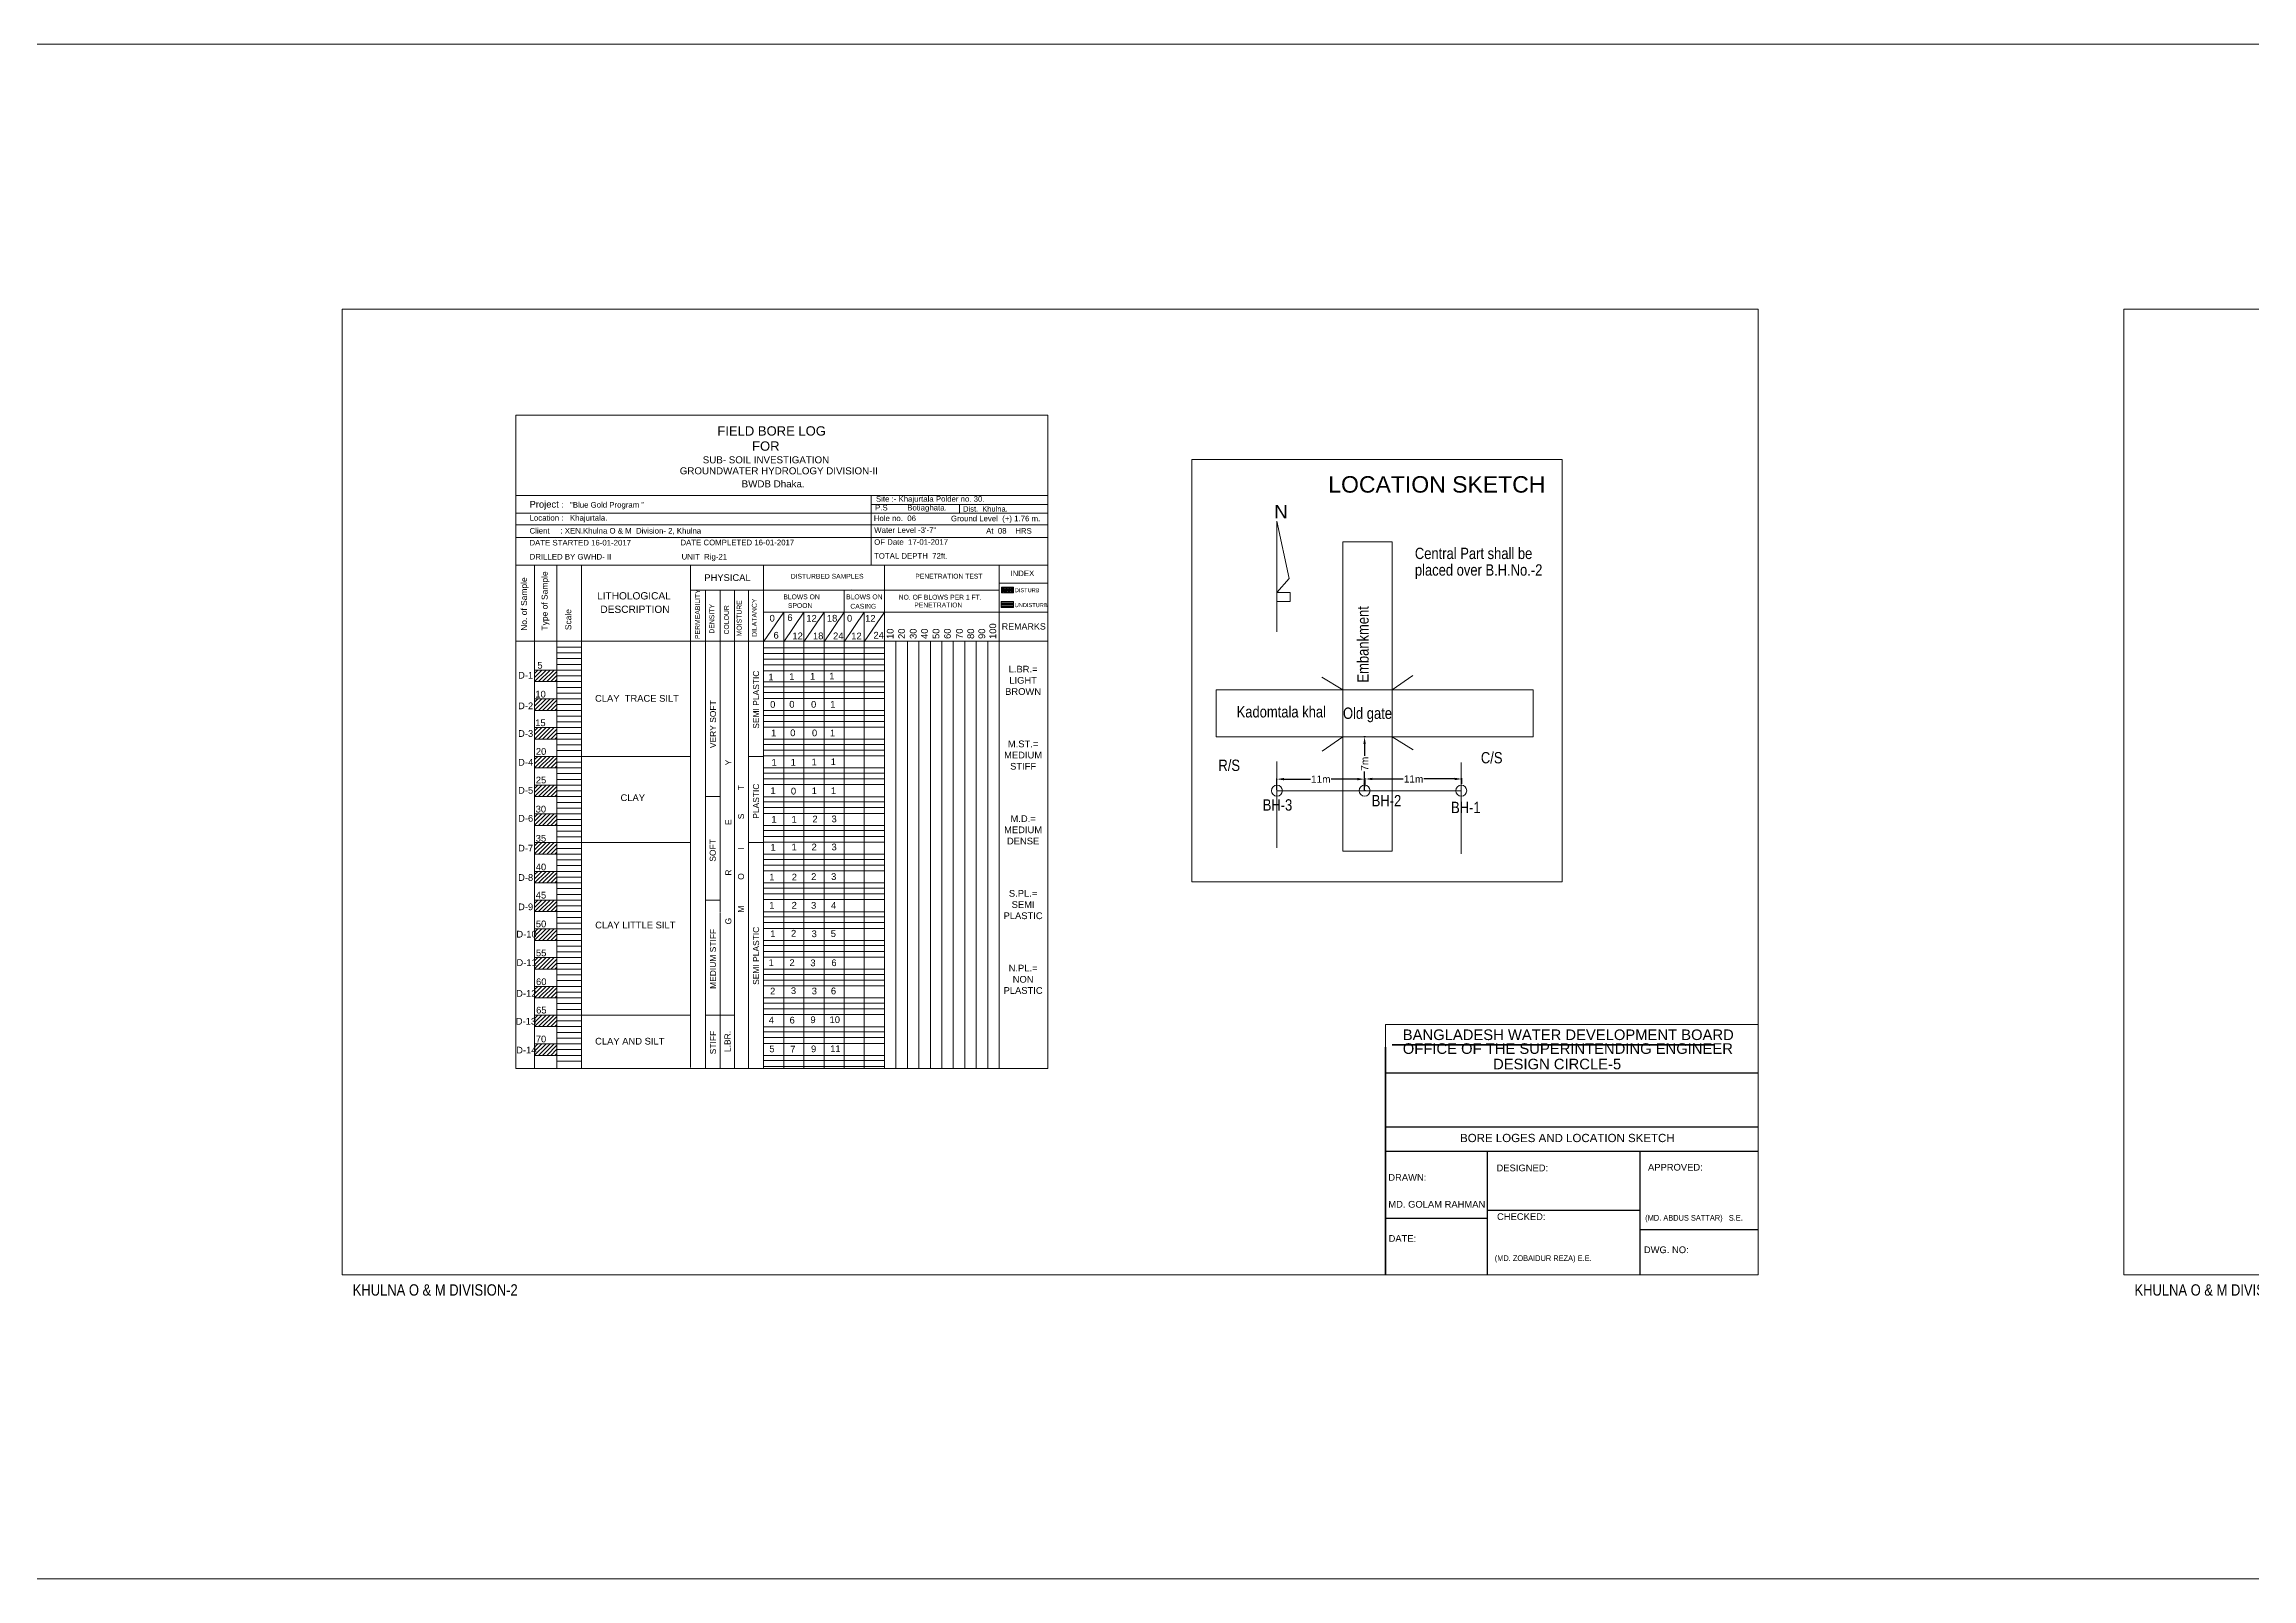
# Model space of a CAD drawing. Header units: feet. Extents: x 10083 to 81994, y 1397 to 4245.
# Drawn here: x 40320 to 41088, y 1397 to 1931 of the extents above; entities that cross this region are included whole.
import ezdxf

# ---------------------------------------------------------------- set-up
doc = ezdxf.new("R2010")
doc.units = ezdxf.units.FT
doc.header["$MEASUREMENT"] = 0
doc.header["$PDMODE"] = 35
doc.layers.get('0').update_dxf_attribs({"linetype": 'CONTINUOUS'})
doc.layers.get('Defpoints').update_dxf_attribs({"linetype": 'CONTINUOUS'})
doc.layers.add('OTHER', color=7, linetype='CONTINUOUS')
doc.layers.add('Text', color=7, linetype='CONTINUOUS')
for name, color, linetype, lineweight in [('Sheet', 250, 'CONTINUOUS', 35), ('VER', 15, 'CONTINUOUS', 13), ('WALL', 250, 'CONTINUOUS', 30)]:
    doc.layers.add(name, color=color, linetype=linetype, lineweight=lineweight)
doc.styles.add('ARIAL', font='arial.ttf')
doc.styles.add('ARIAL NARROW', font='ARIALN.TTF')
doc.styles.get("Standard").update_dxf_attribs({"font": 'arial.ttf'})
doc.styles.add('style1', font='arial.ttf')
doc.dimstyles.new('Architectural', dxfattribs={"dimtxt": 5, "dimasz": 6, "dimexe": 0.25, "dimexo": 0.25, "dimgap": 0.5, "dimtad": 0, "dimdec": 1, "dimzin": 3, "dimdsep": 46, "dimlunit": 3, "dimtxsty": 'Standard', "dimcen": 0.5, "dimclrd": 256, "dimclre": 256, "dimclrt": 242, "dimadec": 0, "dimazin": 0, "dimtfac": 0.5, "dimtdec": 1, "dimtofl": 0, "dimtmove": 0, "dimatfit": 3, "dimfxl": 0.25, "dimtolj": 1, "dimtzin": 0, "dimarcsym": 0})

# ---------------------------------------------------------------- blocks, each defined once
blk = doc.blocks.new('*D76')
at = {"lineweight": -2, "ltscale": 0.5}
for p, q in [((40779.61, 1690.33), (40779.09, 1690.33)), ((40779.34, 1687.83), (40779.34, 1683.7)), ((40779.34, 1674.11), (40779.34, 1678.24)), ((40779.61, 1671.61), (40779.09, 1671.61))]:
    blk.add_line(p, q, dxfattribs=at)
at = {"lineweight": 15, "ltscale": 0.5}
for points in [[(40778.92, 1687.83), (40779.75, 1687.83), (40779.34, 1690.33)], [(40778.92, 1674.11), (40779.75, 1674.11), (40779.34, 1671.61)]]:
    blk.add_solid(points, dxfattribs=at)
at = {"layer": 'Defpoints', "color": 0, "lineweight": 15, "ltscale": 0.5}
for p in [(40779.86, 1690.33), (40779.34, 1671.61), (40779.86, 1671.61)]:
    blk.add_point(p, dxfattribs=at)
at = {"color": 242, "lineweight": 15, "ltscale": 0.5, "insert": (40779.34, 1680.97), "char_height": 2.5, "attachment_point": 5, "rotation": 90}
blk.add_mtext('\\A1;7m', dxfattribs=at)
blk = doc.blocks.new('*D77')
at = {"lineweight": -2, "ltscale": 0.5}
for p, q in [((40779.57, 1674.03), (40779.57, 1675.93)), ((40782.07, 1675.68), (40792.79, 1675.68)), ((40810.69, 1675.68), (40799.98, 1675.68)), ((40813.19, 1674.03), (40813.19, 1675.93))]:
    blk.add_line(p, q, dxfattribs=at)
at = {"lineweight": 15, "ltscale": 0.5}
for points in [[(40782.07, 1676.1), (40782.07, 1675.27), (40779.57, 1675.68)], [(40810.69, 1676.1), (40810.69, 1675.27), (40813.19, 1675.68)]]:
    blk.add_solid(points, dxfattribs=at)
at = {"layer": 'Defpoints', "color": 0, "lineweight": 15, "ltscale": 0.5}
for p in [(40813.19, 1675.68), (40779.57, 1673.78), (40813.19, 1673.78)]:
    blk.add_point(p, dxfattribs=at)
at = {"color": 242, "lineweight": 15, "ltscale": 0.5, "insert": (40796.38, 1675.68), "char_height": 2.5, "attachment_point": 5}
blk.add_mtext('\\A1;11m', dxfattribs=at)
blk = doc.blocks.new('*D78')
at = {"lineweight": -2, "ltscale": 0.5}
for p, q in [((40748.83, 1671.86), (40748.83, 1675.88)), ((40751.33, 1675.63), (40760.5, 1675.63)), ((40776.86, 1675.63), (40767.69, 1675.63)), ((40779.36, 1671.86), (40779.36, 1675.88))]:
    blk.add_line(p, q, dxfattribs=at)
at = {"lineweight": 15, "ltscale": 0.5}
for points in [[(40751.33, 1676.04), (40751.33, 1675.21), (40748.83, 1675.63)], [(40776.86, 1676.04), (40776.86, 1675.21), (40779.36, 1675.63)]]:
    blk.add_solid(points, dxfattribs=at)
at = {"layer": 'Defpoints', "color": 0, "lineweight": 15, "ltscale": 0.5}
for p in [(40748.83, 1675.63), (40748.83, 1671.61), (40779.36, 1671.61)]:
    blk.add_point(p, dxfattribs=at)
at = {"color": 242, "lineweight": 15, "ltscale": 0.5, "insert": (40764.1, 1675.63), "char_height": 2.5, "attachment_point": 5}
blk.add_mtext('\\A1;11m', dxfattribs=at)

msp = doc.modelspace()

# ---------------------------------------------------------------- linework, layer by layer
at = {"color": 1, "lineweight": 15, "ltscale": 0.5}
for p, q in [((40719.22, 1786.82), (40848.14, 1786.82)), ((40719.22, 1786.82), (40719.22, 1639.87)), ((40848.14, 1786.82), (40848.14, 1639.87)), ((40771.76, 1650.54), (40771.76, 1758.17)), ((40771.76, 1758.17), (40788.95, 1758.17)), ((40788.95, 1758.17), (40788.95, 1650.54)), ((40727.75, 1706.66), (40837.99, 1706.66)), ((40727.75, 1690.33), (40727.75, 1706.66)), ((40771.76, 1706.66), (40764.46, 1711.11)), ((40788.95, 1706.66), (40796.1, 1711.65)), ((40837.99, 1706.66), (40837.99, 1690.33)), ((40837.99, 1690.33), (40727.75, 1690.33)), ((40764.61, 1685.34), (40771.76, 1690.33)), ((40796.25, 1685.87), (40788.95, 1690.33)), ((40564.96, 1683.55), (40570.24, 1683.55)), ((40748.83, 1681.71), (40748.83, 1651.75)), ((40812.98, 1681.36), (40812.98, 1649.66)), ((40549.97, 1669.55), (40555.11, 1669.55)), ((40812.98, 1671.61), (40748.83, 1671.61)), ((40564.96, 1653.55), (40570.24, 1653.55)), ((40771.76, 1650.54), (40788.95, 1650.54)), ((40848.14, 1639.87), (40719.22, 1639.87)), ((40549.97, 1633.55), (40555.11, 1633.55)), ((40555.11, 1593.55), (40549.97, 1593.55)), ((40555.11, 1593.55), (40560.11, 1593.55)), ((40786.6, 1590.26), (40786.6, 1503.21)), ((40916.16, 1590.26), (40786.6, 1590.26))]:
    msp.add_line(p, q, dxfattribs=at)
at = {"color": 82, "lineweight": 15, "ltscale": 0.5}
msp.add_lwpolyline([(39061.09, 1931.29), (41694.67, 1931.29), (41694.67, 1397.45), (39061.09, 1397.45)], close=True, dxfattribs=at)
at = {"color": 1, "lineweight": 15, "ltscale": 0.5}
for points in [[(40423.57, 1839.08), (40916.33, 1839.08), (40916.33, 1503.21), (40423.57, 1503.21)], [(41043.55, 1839.08), (41536.31, 1839.08), (41536.31, 1503.21), (41043.55, 1503.21)]]:
    msp.add_lwpolyline(points, close=True, dxfattribs=at)
for centre in [(40748.83, 1671.61), (40779.34, 1671.61), (40812.98, 1671.61)]:
    msp.add_circle(centre, 1.9, dxfattribs=at)
at = {"layer": 'OTHER', "lineweight": 15}
for p, q in [((40669.1, 1802.21), (40648.41, 1802.21)), ((40607.7, 1774.35), (40607.7, 1750.09)), ((40638.44, 1771.81), (40638.44, 1771.81)), ((40638.44, 1771.11), (40638.44, 1768.11)), ((40748.81, 1765.37), (40748.81, 1726.83)), ((40748.81, 1765.37), (40753.07, 1745.47)), ((40753.07, 1745.47), (40748.81, 1740.51)), ((40600.7, 1741.59), (40600.7, 1741.59)), ((40652.24, 1743.78), (40669.1, 1743.78)), ((40570.24, 1723.35), (40577.24, 1733.68)), ((40506.8, 1723.64), (40503.8, 1723.64))]:
    msp.add_line(p, q, dxfattribs=at)
at = {"layer": 'OTHER'}
for p, q in [((40786.6, 1573.49), (40916.16, 1573.49)), ((40786.6, 1554.67), (40916.16, 1554.67)), ((40786.6, 1546.16), (40916.16, 1546.16)), ((40822.01, 1546.16), (40822.01, 1510.29)), ((40875.11, 1546.16), (40875.11, 1511.66)), ((40822.01, 1542.03), (40822.01, 1503.21)), ((40875.11, 1543.4), (40875.11, 1503.21)), ((40786.56, 1522.96), (40822.01, 1522.96)), ((40822.01, 1525.7), (40875.11, 1525.7)), ((40875.11, 1518.96), (40916.16, 1518.96))]:
    msp.add_line(p, q, dxfattribs=at)
at = {"layer": 'OTHER', "lineweight": 15}
msp.add_lwpolyline([(40748.81, 1740.51), (40753.42, 1740.51), (40753.42, 1737.47), (40748.81, 1737.47)], close=True, dxfattribs=at)
at = {"layer": 'Sheet'}
for p, q in [((40788.98, 1583.18), (40901.06, 1583.18)), ((40786.6, 1503.21), (40786.6, 1582.42))]:
    msp.add_line(p, q, dxfattribs=at)
at = {"layer": 'VER', "color": 4, "lineweight": 15}
for p, q in [((40648.41, 1802.21), (40484, 1802.21)), ((40484, 1774.35), (40669.1, 1774.35)), ((40484, 1768.11), (40669.1, 1768.11)), ((40607.7, 1774.35), (40596.87, 1774.35)), ((40607.7, 1771.11), (40669.1, 1771.11)), ((40484, 1764.1), (40669.1, 1764.1)), ((40484, 1759.69), (40669.1, 1759.69)), ((40484, 1750.09), (40669.1, 1750.09)), ((40490.55, 1750.09), (40490.55, 1574.99)), ((40498.27, 1750.09), (40498.27, 1574.99)), ((40506.8, 1750.09), (40506.8, 1574.99)), ((40506.8, 1750.09), (40506.8, 1574.99)), ((40544.75, 1750.09), (40544.75, 1575.27)), ((40570.24, 1574.99), (40570.24, 1749.81)), ((40612.24, 1749.81), (40612.24, 1574.99)), ((40652.24, 1749.81), (40652.24, 1574.99)), ((40544.75, 1741.31), (40652.24, 1741.31)), ((40549.97, 1741.31), (40549.97, 1574.99)), ((40555.11, 1741.31), (40555.11, 1629.42)), ((40560.11, 1741.31), (40560.11, 1574.99)), ((40564.96, 1741.36), (40564.96, 1575.04)), ((40598.24, 1741.31), (40598.24, 1574.99)), ((40657.21, 1737.17), (40652.93, 1737.17)), ((40657.21, 1736.77), (40652.93, 1736.77)), ((40657.21, 1736.37), (40652.93, 1736.37)), ((40652.95, 1742.42), (40654.67, 1740.42)), ((40652.95, 1741.83), (40654.16, 1740.42)), ((40652.95, 1741.2), (40653.62, 1740.42)), ((40653.48, 1742.43), (40655.21, 1740.42)), ((40654, 1742.43), (40655.74, 1740.42)), ((40654.53, 1742.43), (40656.27, 1740.42)), ((40655.06, 1742.43), (40656.8, 1740.42)), ((40655.59, 1742.43), (40657.23, 1740.53)), ((40656.12, 1742.43), (40657.23, 1741.14)), ((40656.65, 1742.43), (40657.23, 1741.76)), ((40669.1, 1733.68), (40570.24, 1733.68)), ((40577.24, 1723.35), (40584.24, 1733.68)), ((40577.24, 1733.68), (40577.24, 1574.99)), ((40584.24, 1723.35), (40591.24, 1733.68)), ((40584.24, 1733.68), (40584.24, 1574.99)), ((40591.24, 1723.35), (40598.24, 1733.68)), ((40591.24, 1733.68), (40591.24, 1574.99)), ((40598.24, 1723.35), (40605.24, 1733.68)), ((40605.24, 1723.35), (40612.24, 1733.68)), ((40605.24, 1733.68), (40605.24, 1574.99)), ((40657.21, 1735.97), (40652.93, 1735.97)), ((40657.21, 1735.57), (40652.93, 1735.57)), ((40484, 1723.64), (40669.1, 1723.64)), ((40498.27, 1721.55), (40506.8, 1721.55)), ((40544.75, 1723.64), (40544.75, 1575.27)), ((40549.97, 1723.35), (40549.97, 1574.99)), ((40560.11, 1723.35), (40560.11, 1574.99)), ((40570.24, 1723.35), (40570.24, 1574.99)), ((40570.24, 1721.35), (40612.24, 1721.35)), ((40579.7, 1723.64), (40582.63, 1723.64)), ((40579.7, 1723.64), (40580.88, 1723.64)), ((40593.7, 1723.64), (40593.7, 1723.64)), ((40607.7, 1723.64), (40607.7, 1723.64)), ((40616.24, 1723.64), (40616.24, 1574.99)), ((40620.24, 1723.64), (40620.24, 1574.99)), ((40624.24, 1723.64), (40624.24, 1574.99)), ((40624.24, 1723.64), (40624.24, 1574.99)), ((40628.24, 1723.64), (40628.24, 1574.99)), ((40632.24, 1723.64), (40632.24, 1574.99)), ((40632.24, 1723.64), (40632.24, 1574.99)), ((40636.24, 1723.64), (40636.24, 1574.99)), ((40640.24, 1723.64), (40640.24, 1574.99)), ((40644.24, 1723.64), (40644.24, 1574.99)), ((40648.24, 1723.64), (40648.24, 1574.99)), ((40490.55, 1713.55), (40506.8, 1713.55)), ((40493.09, 1713.55), (40490.55, 1711)), ((40491.68, 1713.55), (40490.55, 1712.42)), ((40494.51, 1713.55), (40490.55, 1709.59)), ((40495.92, 1713.55), (40491.92, 1709.55)), ((40497.34, 1713.55), (40493.33, 1709.55)), ((40498.27, 1719.55), (40506.8, 1719.55)), ((40498.27, 1717.55), (40506.8, 1717.55)), ((40498.27, 1715.55), (40506.8, 1715.55)), ((40498.27, 1713.55), (40506.8, 1713.55)), ((40570.24, 1719.35), (40612.24, 1719.35)), ((40570.24, 1717.35), (40612.24, 1717.35)), ((40570.24, 1715.35), (40612.24, 1715.35)), ((40570.24, 1715.35), (40612.24, 1715.35)), ((40570.24, 1713.35), (40612.24, 1713.35)), ((40490.55, 1709.55), (40506.8, 1709.55)), ((40498.27, 1713.06), (40494.75, 1709.55)), ((40498.27, 1711.64), (40496.16, 1709.55)), ((40498.27, 1710.23), (40497.58, 1709.55)), ((40498.27, 1711.55), (40506.8, 1711.55)), ((40498.27, 1707.55), (40506.8, 1707.55)), ((40498.27, 1705.55), (40506.8, 1705.55)), ((40498.27, 1705.55), (40506.8, 1705.55)), ((40570.24, 1709.52), (40612.24, 1709.52)), ((40570.24, 1707.71), (40612.24, 1707.71)), ((40570.24, 1707.71), (40612.24, 1707.71)), ((40570.24, 1705.71), (40612.24, 1705.71)), ((40490.55, 1703.55), (40506.8, 1703.55)), ((40493.09, 1703.55), (40490.55, 1701)), ((40491.68, 1703.55), (40490.55, 1702.42)), ((40494.51, 1703.55), (40490.55, 1699.59)), ((40490.55, 1699.55), (40506.8, 1699.55)), ((40495.92, 1703.55), (40491.92, 1699.55)), ((40497.34, 1703.55), (40493.33, 1699.55)), ((40498.27, 1703.06), (40494.75, 1699.55)), ((40498.27, 1701.64), (40496.16, 1699.55)), ((40498.27, 1700.23), (40497.58, 1699.55)), ((40498.27, 1701.55), (40506.8, 1701.55)), ((40570.24, 1703.71), (40612.24, 1703.71)), ((40570.24, 1699.52), (40612.24, 1699.52)), ((40570.24, 1697.71), (40612.24, 1697.71)), ((40570.24, 1697.71), (40612.24, 1697.71)), ((40490.55, 1693.55), (40506.8, 1693.55)), ((40493.09, 1693.55), (40490.55, 1691)), ((40491.68, 1693.55), (40490.55, 1692.42)), ((40494.51, 1693.55), (40490.55, 1689.59)), ((40495.92, 1693.55), (40491.92, 1689.55)), ((40497.34, 1693.55), (40493.33, 1689.55)), ((40498.27, 1693.06), (40494.75, 1689.55)), ((40498.27, 1691.64), (40496.16, 1689.55)), ((40498.27, 1690.23), (40497.58, 1689.55)), ((40498.27, 1697.55), (40506.8, 1697.55)), ((40498.27, 1697.55), (40506.8, 1697.55)), ((40498.27, 1695.55), (40506.8, 1695.55)), ((40498.27, 1691.55), (40506.8, 1691.55)), ((40570.24, 1695.71), (40612.24, 1695.71)), ((40570.24, 1693.71), (40612.24, 1693.71)), ((40490.55, 1689.55), (40506.8, 1689.55)), ((40490.55, 1683.55), (40506.8, 1683.55)), ((40493.09, 1683.55), (40490.55, 1681)), ((40491.68, 1683.55), (40490.55, 1682.42)), ((40494.51, 1683.55), (40490.55, 1679.59)), ((40495.92, 1683.55), (40491.92, 1679.55)), ((40497.34, 1683.55), (40493.33, 1679.55)), ((40498.27, 1683.06), (40494.75, 1679.55)), ((40498.27, 1689.55), (40506.8, 1689.55)), ((40498.27, 1687.55), (40506.8, 1687.55)), ((40498.27, 1685.55), (40506.8, 1685.55)), ((40506.8, 1683.55), (40544.75, 1683.55)), ((40570.24, 1689.52), (40612.24, 1689.52)), ((40570.24, 1687.71), (40612.24, 1687.71)), ((40570.24, 1687.71), (40612.24, 1687.71)), ((40570.24, 1685.71), (40612.24, 1685.71)), ((40570.24, 1683.71), (40612.24, 1683.71)), ((40490.55, 1679.55), (40506.8, 1679.55)), ((40498.27, 1681.64), (40496.16, 1679.55)), ((40498.27, 1680.23), (40497.58, 1679.55)), ((40498.27, 1681.55), (40506.8, 1681.55)), ((40498.27, 1681.55), (40506.8, 1681.55)), ((40498.27, 1677.55), (40506.8, 1677.55)), ((40498.27, 1675.55), (40506.8, 1675.55)), ((40570.24, 1679.52), (40612.24, 1679.52)), ((40570.24, 1677.71), (40612.24, 1677.71)), ((40570.24, 1677.71), (40612.24, 1677.71)), ((40570.24, 1675.71), (40612.24, 1675.71)), ((40490.55, 1673.55), (40506.8, 1673.55)), ((40493.09, 1673.55), (40490.55, 1671)), ((40491.68, 1673.55), (40490.55, 1672.42)), ((40494.51, 1673.55), (40490.55, 1669.59)), ((40490.55, 1669.55), (40506.8, 1669.55)), ((40495.92, 1673.55), (40491.92, 1669.55)), ((40497.34, 1673.55), (40493.33, 1669.55)), ((40498.27, 1673.06), (40494.75, 1669.55)), ((40498.27, 1671.64), (40496.16, 1669.55)), ((40498.27, 1670.23), (40497.58, 1669.55)), ((40498.27, 1673.55), (40506.8, 1673.55)), ((40498.27, 1671.55), (40506.8, 1671.55)), ((40498.27, 1667.55), (40506.8, 1667.55)), ((40570.24, 1673.71), (40612.24, 1673.71)), ((40570.24, 1669.52), (40612.24, 1669.52)), ((40570.24, 1667.71), (40612.24, 1667.71)), ((40570.24, 1667.71), (40612.24, 1667.71)), ((40490.55, 1663.55), (40506.8, 1663.55)), ((40493.09, 1663.55), (40490.55, 1661)), ((40491.68, 1663.55), (40490.55, 1662.42)), ((40494.51, 1663.55), (40490.55, 1659.59)), ((40490.55, 1659.55), (40506.8, 1659.55)), ((40495.92, 1663.55), (40491.92, 1659.55)), ((40497.34, 1663.55), (40493.33, 1659.55)), ((40498.27, 1663.06), (40494.75, 1659.55)), ((40498.27, 1661.64), (40496.16, 1659.55)), ((40498.27, 1660.23), (40497.58, 1659.55)), ((40498.27, 1665.55), (40506.8, 1665.55)), ((40498.27, 1665.55), (40506.8, 1665.55)), ((40498.27, 1661.55), (40506.8, 1661.55)), ((40570.24, 1665.71), (40612.24, 1665.71)), ((40570.24, 1663.71), (40612.24, 1663.71)), ((40570.24, 1659.52), (40612.24, 1659.52)), ((40490.55, 1653.55), (40506.8, 1653.55)), ((40493.09, 1653.55), (40490.55, 1651)), ((40491.68, 1653.55), (40490.55, 1652.42)), ((40494.51, 1653.55), (40490.55, 1649.59)), ((40495.92, 1653.55), (40491.92, 1649.55)), ((40497.34, 1653.55), (40493.33, 1649.55)), ((40498.27, 1653.06), (40494.75, 1649.55)), ((40498.27, 1651.64), (40496.16, 1649.55)), ((40498.27, 1657.55), (40506.8, 1657.55)), ((40498.27, 1657.55), (40506.8, 1657.55)), ((40498.27, 1655.55), (40506.8, 1655.55)), ((40506.8, 1653.55), (40544.75, 1653.55)), ((40570.24, 1657.71), (40612.24, 1657.71)), ((40570.24, 1657.71), (40612.24, 1657.71)), ((40570.24, 1655.71), (40612.24, 1655.71)), ((40570.24, 1653.71), (40612.24, 1653.71)), ((40490.55, 1649.55), (40506.8, 1649.55)), ((40498.27, 1650.23), (40497.58, 1649.55)), ((40498.27, 1651.55), (40506.8, 1651.55)), ((40498.27, 1649.55), (40506.8, 1649.55)), ((40498.27, 1647.55), (40506.8, 1647.55)), ((40498.27, 1645.55), (40506.8, 1645.55)), ((40570.24, 1649.52), (40612.24, 1649.52)), ((40570.24, 1647.71), (40612.24, 1647.71)), ((40570.24, 1647.71), (40612.24, 1647.71)), ((40570.24, 1645.71), (40612.24, 1645.71)), ((40490.55, 1643.55), (40506.8, 1643.55)), ((40493.09, 1643.55), (40490.55, 1641)), ((40491.68, 1643.55), (40490.55, 1642.42)), ((40494.51, 1643.55), (40490.55, 1639.59)), ((40490.55, 1639.55), (40506.8, 1639.55)), ((40495.92, 1643.55), (40491.92, 1639.55)), ((40497.34, 1643.55), (40493.33, 1639.55)), ((40498.27, 1643.06), (40494.75, 1639.55)), ((40498.27, 1641.64), (40496.16, 1639.55)), ((40498.27, 1640.23), (40497.58, 1639.55)), ((40498.27, 1641.55), (40506.8, 1641.55)), ((40498.27, 1641.55), (40506.8, 1641.55)), ((40498.27, 1637.55), (40506.8, 1637.55)), ((40570.24, 1643.71), (40612.24, 1643.71)), ((40570.24, 1639.52), (40612.24, 1639.52)), ((40570.24, 1637.71), (40612.24, 1637.71)), ((40570.24, 1637.71), (40612.24, 1637.71)), ((40490.55, 1633.55), (40506.8, 1633.55)), ((40493.09, 1633.55), (40490.55, 1631)), ((40491.68, 1633.55), (40490.55, 1632.42)), ((40494.51, 1633.55), (40490.55, 1629.59)), ((40490.55, 1629.55), (40506.8, 1629.55)), ((40495.92, 1633.55), (40491.92, 1629.55)), ((40497.34, 1633.55), (40493.33, 1629.55)), ((40498.27, 1633.06), (40494.75, 1629.55)), ((40498.27, 1631.64), (40496.16, 1629.55)), ((40498.27, 1630.23), (40497.58, 1629.55)), ((40498.27, 1635.55), (40506.8, 1635.55)), ((40498.27, 1633.55), (40506.8, 1633.55)), ((40498.27, 1631.55), (40506.8, 1631.55)), ((40555.11, 1629.22), (40555.11, 1574.99)), ((40570.24, 1635.71), (40612.24, 1635.71)), ((40570.24, 1633.71), (40612.24, 1633.71)), ((40570.24, 1629.52), (40612.24, 1629.52)), ((40490.55, 1623.55), (40506.8, 1623.55)), ((40493.09, 1623.55), (40490.55, 1621)), ((40491.68, 1623.55), (40490.55, 1622.42)), ((40494.51, 1623.55), (40490.55, 1619.59)), ((40495.92, 1623.55), (40491.92, 1619.55)), ((40497.34, 1623.55), (40493.33, 1619.55)), ((40498.27, 1623.06), (40494.75, 1619.55)), ((40498.27, 1621.64), (40496.16, 1619.55)), ((40498.27, 1627.55), (40506.8, 1627.55)), ((40498.27, 1625.55), (40506.8, 1625.55)), ((40498.27, 1625.55), (40506.8, 1625.55)), ((40498.27, 1621.55), (40506.8, 1621.55)), ((40570.24, 1627.71), (40612.24, 1627.71)), ((40570.24, 1627.71), (40612.24, 1627.71)), ((40570.24, 1625.71), (40612.24, 1625.71)), ((40570.24, 1623.71), (40612.24, 1623.71)), ((40490.55, 1619.55), (40506.8, 1619.55)), ((40490.55, 1613.55), (40506.8, 1613.55)), ((40493.09, 1613.55), (40490.55, 1611)), ((40491.68, 1613.55), (40490.55, 1612.42)), ((40494.51, 1613.55), (40490.55, 1609.59)), ((40495.92, 1613.55), (40491.92, 1609.55)), ((40497.34, 1613.55), (40493.33, 1609.55)), ((40498.27, 1620.23), (40497.58, 1619.55)), ((40498.27, 1617.55), (40506.8, 1617.55)), ((40498.27, 1617.55), (40506.8, 1617.55)), ((40498.27, 1615.55), (40506.8, 1615.55)), ((40570.24, 1619.52), (40612.24, 1619.52)), ((40570.24, 1617.71), (40612.24, 1617.71)), ((40570.24, 1617.71), (40612.24, 1617.71)), ((40570.24, 1615.71), (40612.24, 1615.71)), ((40570.24, 1613.71), (40612.24, 1613.71)), ((40490.55, 1609.55), (40506.8, 1609.55)), ((40498.27, 1613.06), (40494.75, 1609.55)), ((40498.27, 1611.64), (40496.16, 1609.55)), ((40498.27, 1610.23), (40497.58, 1609.55)), ((40498.27, 1611.55), (40506.8, 1611.55)), ((40498.27, 1609.55), (40506.8, 1609.55)), ((40498.27, 1607.55), (40506.8, 1607.55)), ((40498.27, 1605.55), (40506.8, 1605.55)), ((40570.24, 1609.52), (40612.24, 1609.52)), ((40570.24, 1607.71), (40612.24, 1607.71)), ((40570.24, 1607.71), (40612.24, 1607.71)), ((40570.24, 1605.71), (40612.24, 1605.71)), ((40490.55, 1603.55), (40506.8, 1603.55)), ((40493.09, 1603.55), (40490.55, 1601)), ((40491.68, 1603.55), (40490.55, 1602.42)), ((40494.51, 1603.55), (40490.55, 1599.59)), ((40490.55, 1599.55), (40506.8, 1599.55)), ((40495.92, 1603.55), (40491.92, 1599.55)), ((40497.34, 1603.55), (40493.33, 1599.55)), ((40498.27, 1603.06), (40494.75, 1599.55)), ((40498.27, 1601.64), (40496.16, 1599.55)), ((40498.27, 1600.23), (40497.58, 1599.55)), ((40498.27, 1601.55), (40506.8, 1601.55)), ((40498.27, 1601.55), (40506.8, 1601.55)), ((40570.24, 1603.71), (40612.24, 1603.71)), ((40570.24, 1599.52), (40612.24, 1599.52)), ((40490.55, 1593.55), (40506.8, 1593.55)), ((40493.09, 1593.55), (40490.55, 1591)), ((40491.68, 1593.55), (40490.55, 1592.42)), ((40494.51, 1593.55), (40490.55, 1589.59)), ((40495.92, 1593.55), (40491.92, 1589.55)), ((40497.34, 1593.55), (40493.33, 1589.55)), ((40498.27, 1593.06), (40494.75, 1589.55)), ((40498.27, 1591.64), (40496.16, 1589.55)), ((40498.27, 1590.23), (40497.58, 1589.55)), ((40498.27, 1597.55), (40506.8, 1597.55)), ((40498.27, 1595.55), (40506.8, 1595.55)), ((40498.27, 1593.55), (40506.8, 1593.55)), ((40498.27, 1591.55), (40506.8, 1591.55)), ((40506.8, 1593.55), (40544.75, 1593.55)), ((40570.24, 1597.71), (40612.24, 1597.71)), ((40570.24, 1597.71), (40612.24, 1597.71)), ((40570.24, 1595.71), (40612.24, 1595.71)), ((40570.24, 1593.71), (40612.24, 1593.71)), ((40490.55, 1589.55), (40506.8, 1589.55)), ((40490.55, 1583.55), (40506.8, 1583.55)), ((40493.09, 1583.55), (40490.55, 1581)), ((40491.68, 1583.55), (40490.55, 1582.42)), ((40494.51, 1583.55), (40490.55, 1579.59)), ((40495.92, 1583.55), (40491.92, 1579.55)), ((40497.34, 1583.55), (40493.33, 1579.55)), ((40498.27, 1583.06), (40494.75, 1579.55)), ((40498.27, 1587.55), (40506.8, 1587.55)), ((40498.27, 1585.55), (40506.8, 1585.55)), ((40498.27, 1585.55), (40506.8, 1585.55)), ((40570.24, 1589.52), (40612.24, 1589.52)), ((40570.24, 1587.71), (40612.24, 1587.71)), ((40570.24, 1587.71), (40612.24, 1587.71)), ((40570.24, 1585.71), (40612.24, 1585.71)), ((40570.24, 1583.71), (40612.24, 1583.71)), ((40484, 1574.99), (40669.1, 1574.99)), ((40490.55, 1579.55), (40506.8, 1579.55)), ((40498.27, 1581.64), (40496.16, 1579.55)), ((40498.27, 1580.23), (40497.58, 1579.55)), ((40498.27, 1581.55), (40506.8, 1581.55)), ((40498.27, 1577.55), (40506.8, 1577.55)), ((40498.27, 1577.55), (40506.8, 1577.55)), ((40570.24, 1579.52), (40612.24, 1579.52)), ((40570.24, 1577.71), (40612.24, 1577.71)), ((40570.24, 1577.71), (40612.24, 1577.71)), ((40570.24, 1575.71), (40612.24, 1575.71)), ((40570.24, 1574.99), (40605.24, 1574.99)), ((40570.24, 1574.99), (40605.24, 1574.99))]:
    msp.add_line(p, q, dxfattribs=at)
for points in [[(40484, 1574.99), (40484, 1802.21)], [(40669.1, 1802.21), (40669.1, 1574.99)]]:
    msp.add_lwpolyline(points, dxfattribs=at)
for points in [[(40652.93, 1737.38), (40657.21, 1737.38), (40657.21, 1735.36), (40652.93, 1735.36)], [(40652.95, 1742.43), (40657.23, 1742.43), (40657.23, 1740.42), (40652.95, 1740.42)], [(40490.55, 1713.55), (40498.27, 1713.55), (40498.27, 1709.55), (40490.55, 1709.55)], [(40490.55, 1703.55), (40498.27, 1703.55), (40498.27, 1699.55), (40490.55, 1699.55)], [(40490.55, 1693.55), (40498.27, 1693.55), (40498.27, 1689.55), (40490.55, 1689.55)], [(40490.55, 1683.55), (40498.27, 1683.55), (40498.27, 1679.55), (40490.55, 1679.55)], [(40490.55, 1673.55), (40498.27, 1673.55), (40498.27, 1669.55), (40490.55, 1669.55)], [(40490.55, 1663.55), (40498.27, 1663.55), (40498.27, 1659.55), (40490.55, 1659.55)], [(40490.55, 1653.55), (40498.27, 1653.55), (40498.27, 1649.55), (40490.55, 1649.55)], [(40490.55, 1643.55), (40498.27, 1643.55), (40498.27, 1639.55), (40490.55, 1639.55)], [(40490.55, 1633.55), (40498.27, 1633.55), (40498.27, 1629.55), (40490.55, 1629.55)], [(40490.55, 1623.55), (40498.27, 1623.55), (40498.27, 1619.55), (40490.55, 1619.55)], [(40490.55, 1613.55), (40498.27, 1613.55), (40498.27, 1609.55), (40490.55, 1609.55)], [(40490.55, 1603.55), (40498.27, 1603.55), (40498.27, 1599.55), (40490.55, 1599.55)], [(40490.55, 1593.55), (40498.27, 1593.55), (40498.27, 1589.55), (40490.55, 1589.55)], [(40490.55, 1583.55), (40498.27, 1583.55), (40498.27, 1579.55), (40490.55, 1579.55)]]:
    msp.add_lwpolyline(points, close=True, dxfattribs=at)

# ---------------------------------------------------------------- texts
at = {"layer": 'Text'}
for s, height, style, p in [('LOCATION SKETCH', 5.7265, 'ARIAL', (40766.7, 1775.29)), ('Central Part shall be', 3.9366, 'ARIAL NARROW', (40796.84, 1752.19)), ('placed over B.H.No.-2', 3.9366, 'ARIAL NARROW', (40796.84, 1746.42)), ('Kadomtala khal', 3.9366, 'ARIAL NARROW', (40734.82, 1697.09)), ('Old gate', 3.937, 'ARIAL NARROW', (40771.83, 1696.59)), ('R/S', 3.937, 'ARIAL NARROW', (40728.48, 1678.47)), ('C/S', 3.937, 'ARIAL NARROW', (40819.81, 1681.12)), ('BH-3', 3.937, 'ARIAL NARROW', (40743.9, 1664.68)), ('BH-2', 3.937, 'ARIAL NARROW', (40781.82, 1666.16)), ('BH-1', 3.937, 'ARIAL NARROW', (40809.44, 1663.81)), ('OFFICE OF THE SUPERINTENDING ENGINEER', 3.6822, 'ARIAL', (40792.63, 1580.06)), ('BANGLADESH WATER DEVELOPMENT BOARD', 3.6822, 'ARIAL', (40792.63, 1584.87)), ('DESIGN CIRCLE-5', 3.6822, 'ARIAL', (40824.04, 1574.68)), ('BORE LOGES AND LOCATION SKETCH', 2.8632, 'ARIAL', (40812.56, 1549.37)), ('DRAWN:', 2.338, 'ARIAL', (40787.59, 1535.92)), ('DESIGNED:', 2.338, 'ARIAL', (40825.25, 1539.22)), ('APPROVED:', 2.338, 'ARIAL', (40877.96, 1539.46)), ('MD. GOLAM RAHMAN', 2.3379, 'ARIAL', (40787.59, 1526.57)), ('CHECKED:', 2.338, 'ARIAL', (40825.42, 1522.28)), ('(MD. ABDUS SATTAR)   S.E.', 1.9683, 'ARIAL NARROW', (40876.98, 1522.04)), ('DATE: ', 2.338, 'ARIAL', (40787.69, 1514.68)), ('(MD. ZOBAIDUR REZA) E.E.', 1.9683, 'ARIAL NARROW', (40824.64, 1508.01)), ('DWG. NO:', 2.338, 'ARIAL', (40876.52, 1510.74)), ('KHULNA O & M DIVISION-2', 3.9375, 'ARIAL NARROW', (40427.26, 1495.97)), ('KHULNA O & M DIVISION-2', 3.9375, 'ARIAL NARROW', (41047.24, 1495.97))]:
    msp.add_text(s, height=height, dxfattribs=dict(at, style=style)).set_placement(p)
at = {"layer": 'Text', "style": 'ARIAL NARROW'}
msp.add_text('Embankment', height=3.937, rotation=90, dxfattribs=at).set_placement((40780.76, 1709.22))
at = {"layer": 'VER', "color": 4, "lineweight": 15, "style": 'style1'}
msp.add_text('Dist.  Khulna.', height=1.8687, dxfattribs=at).set_placement((40639.65, 1768.7))
at = {"layer": 'VER', "color": 4, "lineweight": 15, "attachment_point": 1, "style": 'style1'}
for s, insert, char_height, width in [(' {\\H0.8333x;Hole no.  06}', (40607.66, 1767.34), 2.3359, 100.58), (' {\\H0.8333x;P.S         Botiaghata.}', (40608.11, 1771.03), 2.3359, 100.58), (' {\\H0.8333x;Site :- Khajurtala Polder no. 30.}', (40608.41, 1774.08), 2.3359, 100.58), (' {\\H0.8333x;       Ground Level  (+) 1.76 m.}', (40629.23, 1767.27), 2.3359, 100.58), (' {\\H0.8333x;Water Level -3\'-7"}', (40607.8, 1763.24), 2.3359, 100.58), ('{\\H0.8333x; At  08    HRS        }', (40646.9, 1762.97), 2.3359, 100.58), (' {\\H0.8333x;TOTAL DEPTH  72ft.}', (40607.74, 1754.25), 2.3359, 100.58), (' {\\H0.8333x;OF Date  17-01-2017           }', (40607.8, 1759.09), 2.3359, 100.58), ('UNDISTURB', (40657.61, 1736.86), 1.402, 60.348), ('DISTURB', (40657.62, 1742.05), 1.402, 60.348), ('\\P0', (40572.3, 1736.67), 2.34, 100.58), ('\\P6', (40578.5, 1736.88), 2.34, 100.58), ('12', (40585.09, 1732.76), 2.336, 100.58), ('18', (40592.24, 1732.76), 2.336, 100.58), ('0', (40599.24, 1732.76), 2.34, 100.58), ('12', (40605.55, 1732.73), 2.336, 100.58), ('\\P6', (40573.66, 1730.75), 2.34, 100.58), ('12', (40580.25, 1726.63), 2.336, 100.58), ('18', (40587.4, 1726.63), 2.336, 100.58), ('24', (40594.4, 1726.63), 2.336, 100.58), ('12', (40600.72, 1726.6), 2.336, 100.58), ('24', (40608.47, 1726.86), 2.336, 100.58), ('\\P5', (40491.5, 1720.28), 2.34, 100.58), ('\\PD-1', (40484.79, 1716.84), 2.336, 100.7655), ('\\P10', (40490.79, 1710.25), 2.336, 100.58), ('1', (40579.14, 1712.47), 2.34, 100.58), ('1', (40586.39, 1712.59), 2.34, 100.58), ('1', (40593.05, 1712.63), 2.34, 100.58), ('\\PD-2', (40484.79, 1706.18), 2.336, 100.7655), ('0', (40572.5, 1702.8), 2.34, 100.58), ('0', (40579.16, 1702.84), 2.34, 100.58), ('0', (40586.73, 1702.8), 2.34, 100.58), ('1', (40593.39, 1702.84), 2.34, 100.58), ('\\PD-3', (40484.79, 1696.56), 2.336, 100.6699), ('\\P15', (40490.74, 1700.29), 2.336, 100.58), ('1', (40572.82, 1692.88), 2.34, 100.58), ('0', (40579.48, 1692.92), 2.34, 100.58), ('0', (40587.05, 1692.88), 2.34, 100.58), ('1', (40593.31, 1692.84), 2.34, 100.58), ('\\PD-4', (40484.79, 1686.54), 2.336, 100.8923), ('\\P20', (40490.97, 1690.32), 2.336, 100.58), ('1', (40573, 1682.64), 2.34, 100.58), ('1', (40579.66, 1682.68), 2.34, 100.58), ('1', (40586.91, 1682.8), 2.34, 100.58), ('1', (40593.57, 1682.84), 2.34, 100.58), ('\\P25', (40490.96, 1680.38), 2.336, 100.58), ('\\PD-5', (40484.79, 1676.79), 2.336, 100.8563), ('1', (40572.6, 1672.81), 2.34, 100.58), ('0', (40579.72, 1672.63), 2.34, 100.58), ('1', (40586.97, 1672.75), 2.34, 100.58), ('1', (40593.63, 1672.79), 2.34, 100.58), ('\\PD-6', (40484.79, 1667.06), 2.336, 100.8197), ('\\P30', (40490.91, 1670.26), 2.336, 100.58), ('1', (40572.95, 1662.81), 2.34, 100.58), ('1', (40579.95, 1662.81), 2.34, 100.58), ('2', (40587.2, 1662.93), 2.34, 100.58), ('3', (40593.86, 1662.97), 2.34, 100.58), ('\\PD-7', (40484.79, 1656.69), 2.336, 101.1446), ('\\P35', (40490.93, 1660.12), 2.336, 100.58), ('1', (40572.61, 1653.1), 2.34, 100.58), ('1', (40579.95, 1653.18), 2.34, 100.58), ('2', (40586.92, 1653.21), 2.34, 100.58), ('3', (40593.86, 1653.21), 2.34, 100.58), ('\\P40', (40490.94, 1650.13), 2.336, 100.58), ('\\PD-8', (40484.79, 1646.47), 2.336, 101.2529), ('\\P45', (40490.94, 1640.33), 2.336, 100.58), ('1', (40572.2, 1642.73), 2.34, 100.58), ('2', (40580.01, 1642.73), 2.34, 100.58), ('2', (40586.77, 1642.91), 2.34, 100.58), ('3', (40593.71, 1642.91), 2.34, 100.58), ('\\PD-9', (40484.79, 1636.27), 2.336, 100.58), ('1', (40572.15, 1632.93), 2.34, 100.58), ('2', (40579.97, 1632.93), 2.34, 100.58), ('3', (40586.74, 1632.89), 2.34, 100.58), ('4', (40593.68, 1632.89), 2.34, 100.58), ('\\PD-10', (40484.2, 1626.76), 2.336, 100.58), ('\\P50', (40490.97, 1630.33), 2.336, 100.58), ('1', (40572.53, 1623.01), 2.34, 100.58), ('2', (40579.77, 1623.19), 2.34, 100.58), ('3', (40586.92, 1623.01), 2.34, 100.58), ('5', (40593.58, 1623.05), 2.34, 100.58), ('\\P55', (40491, 1620.23), 2.336, 100.58), ('\\PD-11', (40484.22, 1616.88), 2.336, 100.58), ('\\P60', (40491.04, 1610.21), 2.336, 100.58), ('1', (40571.96, 1612.98), 2.34, 100.58), ('2', (40579.21, 1612.97), 2.34, 100.58), ('3', (40586.49, 1612.89), 2.34, 100.58), ('6', (40593.8, 1612.93), 2.34, 100.58), ('\\PD-12', (40484.11, 1606.15), 2.336, 100.58), ('2', (40572.47, 1603.06), 2.34, 100.58), ('3', (40579.72, 1603.23), 2.34, 100.58), ('3', (40586.97, 1603.1), 2.34, 100.58), ('6', (40593.63, 1603.14), 2.34, 100.58), ('\\PD-13', (40484, 1596.47), 2.336, 100.58), ('\\P65', (40491.07, 1600.34), 2.336, 100.58), ('4', (40572.01, 1592.97), 2.34, 100.58), ('6', (40579.26, 1592.97), 2.34, 100.58), ('9', (40586.51, 1593.09), 2.34, 100.58), ('10', (40593.17, 1593.13), 2.336, 100.58), ('\\PD-14', (40484.12, 1586.43), 2.336, 100.58), ('\\P70', (40490.95, 1590.28), 2.336, 100.58), ('5', (40572.22, 1582.96), 2.34, 100.58), ('7', (40579.47, 1582.86), 2.34, 100.58), ('9', (40586.72, 1582.98), 2.34, 100.58), ('11', (40593.38, 1583.02), 2.336, 100.58)]:
    msp.add_mtext(s, dxfattribs=dict(at, insert=insert, char_height=char_height, width=width))
at = {"layer": 'VER', "color": 4, "lineweight": 15, "char_height": 2.336, "width": 100.58, "attachment_point": 1, "rotation": 90, "style": 'style1'}
for s, insert in [('100', (40648.81, 1724.39)), ('10', (40613.1, 1724.39)), ('20', (40617.07, 1724.39)), ('30', (40621.11, 1724.39)), ('40', (40625.03, 1724.39)), ('50', (40629.05, 1724.39)), ('60', (40633.01, 1724.39)), ('70', (40637.2, 1724.39)), ('80', (40641.13, 1724.39)), ('90', (40644.98, 1724.39))]:
    msp.add_mtext(s, dxfattribs=dict(at, insert=insert))
at = {"layer": 'WALL', "color": 6, "style": 'style1'}
for s, insert, char_height, width, attachment_point in [('FIELD BORE LOG', (40554.13, 1798.37), 3.2443, 139.6944, 1), ('FOR ', (40566.21, 1793.11), 3.244, 139.6944, 1), ('GROUNDWATER HYDROLOGY DIVISION-II', (40541.04, 1784.1), 2.4333, 104.7708, 1), ('SUB- SOIL INVESTIGATION', (40549.04, 1787.92), 2.4333, 104.7708, 1), ('BWDB Dhaka.', (40562.59, 1779.56), 2.4333, 104.7708, 1), (' {\\H0.8333x;Location :   Khajurtala.}', (40487.88, 1767.49), 2.3359, 100.58, 1), ('  Project {\\H0.8333x;:   "Blue Gold Program " }', (40486.97, 1772.41), 2.3359, 130.5752, 1), (' N', (40746.07, 1771.02), 4.672, 201.16, 1), ('\\pt56.06; {\\H0.8333x;Client     : XEN.Khulna O & M  Division- 2, Khulna}', (40487.89, 1762.99), 2.3359, 100.58, 1), ('\\pt56.06; {\\H0.8333x;DATE STARTED 16-01-2017}', (40487.84, 1758.85), 2.3359, 100.58, 1), ('\\pt56.06; {\\H0.8333x;DRILLED BY GWHD- II}', (40487.91, 1753.97), 2.3359, 100.58, 1), ('\\pt56.06; {\\H0.8333x;DATE COMPLETED 16-01-2017}', (40540.38, 1758.92), 2.3359, 100.58, 1), ('\\pt56.06; {\\H0.8333x;UNIT  Rig-21}', (40540.76, 1753.97), 2.3359, 100.58, 1), ('PHYSICAL', (40549.58, 1746.9), 2.336, 100.58, 1), ('\\PDISTURBED SAMPLES', (40579.67, 1749.84), 1.6819, 72.4176, 1), ('\\P\\P\\PPENETRATION TEST', (40623.01, 1755.47), 1.6819, 72.4176, 1), ('\\pt56.06; {\\H0.8333x;INDEX}', (40655.18, 1748.19), 2.3359, 100.58, 1), ('LITHOLOGICAL', (40512.27, 1740.66), 2.5228, 108.6264, 1), (' BLOWS ON', (40576.44, 1739.88), 1.682, 72.4176, 1), ('SPOON', (40578.7, 1736.86), 1.682, 72.4176, 1), (' BLOWS ON', (40598.29, 1739.88), 1.682, 72.4176, 1), (' CASING', (40599.76, 1736.6), 1.682, 72.4176, 1), ('\\P\\P\\P.', (40606.74, 1746.34), 1.68, 72.4176, 1), ('\\PNO. OF BLOWS PER 1 FT.', (40617.24, 1742.57), 1.6819, 72.4176, 1), ('\\P\\P\\PPENETRATION  ', (40622.66, 1745.45), 1.6819, 72.4176, 1), (' DESCRIPTION', (40512.45, 1735.98), 2.5228, 108.6264, 1), ('\\pt56.06; {\\H0.8333x;REMARKS}', (40652.05, 1729.87), 2.6629, 114.6612, 1), ('L.BR.= LIGHT BROWN', (40660.52, 1715.06), 2.3359, 5.4782, 2), (' CLAY  TRACE SILT', (40510.66, 1704.89), 2.3359, 100.58, 1), ('M.ST.= MEDIUM STIFF', (40660.52, 1689.06), 2.3359, 5.4782, 2), ('CLAY', (40520.44, 1670.34), 2.336, 100.58, 1), ('M.D.= MEDIUM DENSE', (40660.52, 1663.06), 2.3359, 5.4782, 2), ('S.PL.= SEMI PLASTIC', (40660.52, 1637.06), 2.3359, 5.4782, 2), ('CLAY LITTLE SILT', (40511.62, 1626.04), 2.3359, 100.58, 1), ('N.PL.= NON PLASTIC', (40660.52, 1611.06), 2.3359, 5.4782, 2), (' CLAY AND SILT', (40510.69, 1585.64), 2.3359, 100.58, 1)]:
    msp.add_mtext(s, dxfattribs=dict(at, insert=insert, char_height=char_height, width=width, attachment_point=attachment_point))
at = {"layer": 'WALL', "color": 6, "attachment_point": 1, "rotation": 90, "style": 'style1'}
for s, insert, char_height, width in [('No. of Sample', (40485.79, 1727.23), 2.1023, 90.522), ('Type of Sample', (40492.98, 1727.34), 2.1023, 90.522), ('PERMEABILITY', (40546.36, 1724.36), 1.7029, 73.3228), ('DENSITY', (40551.35, 1726.24), 1.703, 73.3228), ('MOISTURE', (40560.88, 1725.31), 1.703, 73.3228), ('DILATANCY', (40566.14, 1725.1), 1.703, 73.3228), ('Scale', (40501.2, 1727.45), 2.102, 90.522), ('COLOUR', (40556.46, 1725.95), 1.703, 73.3228), (' SEMI PLASTIC', (40566.55, 1692.34), 2.1023, 90.522), ('VERY SOFT', (40551.56, 1686.41), 2.102, 90.522), ('G                  R                   E                       Y', (40556.91, 1625.09), 2.1023, 90.522), ('M           O          I            S          T', (40561.32, 1629.2), 2.1023, 90.522), ('PLASTIC', (40566.55, 1661.85), 2.102, 90.522), (' SOFT', (40551.47, 1646.11), 2.102, 90.522), ('MEDIUM STIFF', (40551.56, 1602.67), 2.1023, 90.522), (' SEMI PLASTIC', (40566.55, 1603.24), 2.1023, 90.522), (' STIFF', (40551.56, 1579.11), 2.102, 90.522), ('L.BR.', (40556.61, 1580.71), 2.102, 90.522)]:
    msp.add_mtext(s, dxfattribs=dict(at, insert=insert, char_height=char_height, width=width))
at = {"layer": 'WALL', "insert": (40571.89, 1712.29), "char_height": 2.336, "width": 100.58, "attachment_point": 1, "style": 'style1'}
msp.add_mtext('{\\C4;1}', dxfattribs=at)

# ---------------------------------------------------------------- dimensions: what is measured, and where the dimension line sits
at = {"color": 1, "lineweight": 15, "ltscale": 0.5}
dim = msp.add_linear_dim(base=(40779.34, 1671.61), p1=(40779.86, 1690.33), p2=(40779.86, 1671.61), angle=90, text='7m', dimstyle='Architectural', override={"dimtxt": 2.5, "dimasz": 2.5, "dimfxl": 3, "dimarcsym": 1}, dxfattribs=at)
dim.commit()
dim.dimension.update_dxf_attribs({"geometry": '*D76', "text_midpoint": (40779.34, 1680.97)})
for base, p1, p2, picture, middle in [((40748.83, 1675.63), (40779.36, 1671.61), (40748.83, 1671.61), '*D78', (40764.1, 1675.63)), ((40813.19, 1675.68), (40779.57, 1673.78), (40813.19, 1673.78), '*D77', (40796.38, 1675.68))]:
    dim = msp.add_linear_dim(base=base, p1=p1, p2=p2, text='11m', dimstyle='Architectural', override={"dimtxt": 2.5, "dimasz": 2.5, "dimfxl": 3, "dimarcsym": 1}, dxfattribs=at)
    dim.commit()
    dim.dimension.update_dxf_attribs({"geometry": picture, "text_midpoint": middle})

doc.saveas('drawing.dxf')
